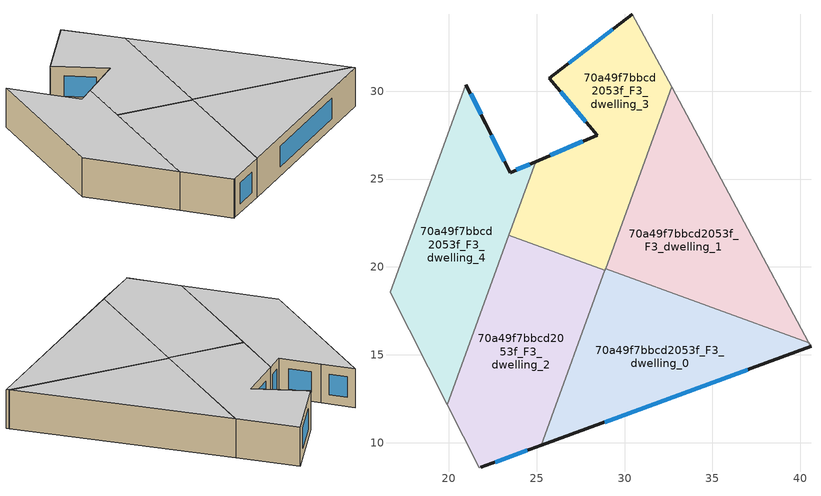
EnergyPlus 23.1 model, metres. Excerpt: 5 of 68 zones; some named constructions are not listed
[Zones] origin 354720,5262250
70a49f7bbcd2053f_F3_dwelling_0
 floor to 70a49f7bbcd2053f_F2_dwelling_0 (EU_floor_Construction): 40.5,15.69 40.61,15.47 25.28,9.86 28.92,19.9 z9
 wall outside (EU_wall_Construction): 25.28,9.86 40.61,15.47 z9:12
 wall adiabatic (EU_wall_Construction): 40.61,15.47 40.5,15.69 z9:12
 wall to 70a49f7bbcd2053f_F3_dwelling_1 (EU_wall_Construction): 40.5,15.69 28.92,19.9 z9:12
 wall to 70a49f7bbcd2053f_F3_dwelling_2 (EU_wall_Construction): 28.89,19.8 25.28,9.86 z9:12
 wall to 70a49f7bbcd2053f_F3_dwelling_3 (EU_wall_Construction): 28.92,19.9 28.89,19.8 z9:12
 window (EU_Window_Construction): 28.88,11.17 37.01,14.15 z9.7:11.3
 ceiling to 70a49f7bbcd2053f_F4_dwelling_0 (EU_floor_Construction): 40.61,15.47 40.5,15.69 28.92,19.9 25.28,9.86 z12
70a49f7bbcd2053f_F3_dwelling_1
 floor to 70a49f7bbcd2053f_F2_dwelling_1 (EU_floor_Construction): 32.68,30.24 40.5,15.69 28.92,19.9 z9
 wall adiabatic (EU_wall_Construction): 40.5,15.69 32.68,30.24 z9:12
 wall to 70a49f7bbcd2053f_F3_dwelling_3 (EU_wall_Construction): 32.68,30.24 28.92,19.9 z9:12
 ceiling to 70a49f7bbcd2053f_F4_dwelling_1 (EU_floor_Construction): 40.5,15.69 32.68,30.24 28.92,19.9 z12
70a49f7bbcd2053f_F3_dwelling_2
 floor to 70a49f7bbcd2053f_F2_dwelling_2 (EU_floor_Construction): 28.89,19.8 25.28,9.86 21.83,8.59 21.73,8.56 19.91,12.15 23.41,21.79 z9
 wall outside (EU_wall_Construction): 21.83,8.59 25.28,9.86 z9:12
 wall adiabatic (EU_wall_Construction): 19.91,12.15 21.73,8.56 21.83,8.59 z9:12
 wall to 70a49f7bbcd2053f_F3_dwelling_3 (EU_wall_Construction): 28.89,19.8 23.41,21.79 z9:12
 wall to 70a49f7bbcd2053f_F3_dwelling_4 (EU_wall_Construction): 23.41,21.79 19.91,12.15 z9:12
 window (EU_Window_Construction): 22.64,8.89 24.47,9.56 z9.7:11.3
 ceiling to 70a49f7bbcd2053f_F4_dwelling_2 (EU_floor_Construction): 25.28,9.86 28.89,19.8 23.41,21.79 19.91,12.15 21.73,8.56 21.83,8.59 z12
70a49f7bbcd2053f_F3_dwelling_3
 floor to 70a49f7bbcd2053f_F2_dwelling_3 (EU_floor_Construction): 30.45,34.39 32.68,30.24 28.89,19.8 23.41,21.79 24.94,25.99 28.45,27.5 25.72,30.73 z9
 wall outside (EU_wall_Construction): 30.45,34.39 25.72,30.73 28.45,27.5 24.94,25.99 z9:12
 wall adiabatic (EU_wall_Construction): 32.68,30.24 30.45,34.39 z9:12
 wall to 70a49f7bbcd2053f_F3_dwelling_4 (EU_wall_Construction): 24.94,25.99 23.42,21.79 z9:12
 window (EU_Window_Construction): 27.62,27.15 25.76,26.35 / 26.36,29.97 27.81,28.26 / 29.34,33.53 26.83,31.59 z9.7:11.3
 ceiling to 70a49f7bbcd2053f_F4_dwelling_3 (EU_floor_Construction): 28.89,19.8 32.68,30.24 30.45,34.39 25.72,30.73 28.45,27.5 24.94,25.99 23.41,21.79 z12
70a49f7bbcd2053f_F3_dwelling_4
 floor to 70a49f7bbcd2053f_F2_dwelling_4 (EU_floor_Construction): 22.1,28.16 23.5,25.37 24.94,25.99 19.91,12.15 16.68,18.55 20.98,30.38 z9
 wall outside (EU_wall_Construction): 24.94,25.99 23.5,25.37 22.1,28.16 20.98,30.38 z9:12
 wall to 70a49f7bbcd2053f_F3_dwelling_5 (EU_wall_Construction): 20.98,30.38 16.68,18.55 z9:12
 wall adiabatic (EU_wall_Construction): 16.68,18.55 19.91,12.15 z9:12
 window (EU_Window_Construction): 21.83,28.68 21.24,29.86 / 23.17,26.03 22.42,27.51 / 24.6,25.85 23.84,25.52 z9.7:11.3
 ceiling to 70a49f7bbcd2053f_F4_dwelling_4 (EU_floor_Construction): 19.91,12.15 24.94,25.99 23.5,25.37 22.1,28.16 20.98,30.38 16.68,18.55 z12
[SCHEDULE:FILE] Column Number=1; Rows to Skip at Top=0; Number of Hours of Data=8760; Column Separator=Comma; Interpolate to Timestep=No; Minutes per Item=60; Adjust Schedule for Daylight Savings=Yes
Name | File
EU_Step8_GainSchedule_70a49f7bbcd2053f_F3_dwelling_1_f000 | ../../schedules/70a49f7bbcd2053f/70a49f7bbcd2053f_F3_dwelling_1_f000_gain.csv
EU_Step8_GainSchedule_70a49f7bbcd2053f_F3_dwelling_2_f000 | ../../schedules/70a49f7bbcd2053f/70a49f7bbcd2053f_F3_dwelling_2_f000_gain.csv
EU_Step8_GainSchedule_70a49f7bbcd2053f_F3_dwelling_3_f000 | ../../schedules/70a49f7bbcd2053f/70a49f7bbcd2053f_F3_dwelling_3_f000_gain.csv
EU_Step8_GainSchedule_70a49f7bbcd2053f_F3_dwelling_4_f000 | ../../schedules/70a49f7bbcd2053f/70a49f7bbcd2053f_F3_dwelling_4_f000_gain.csv
EU_Step8_GainSchedule_70a49f7bbcd2053f_F3_dwelling_5_f000 | ../../schedules/70a49f7bbcd2053f/70a49f7bbcd2053f_F3_dwelling_5_f000_gain.csv
EU_Step8_GainSchedule_70a49f7bbcd2053f_F3_dwelling_6_f000 | ../../schedules/70a49f7bbcd2053f/70a49f7bbcd2053f_F3_dwelling_6_f000_gain.csv
EU_Step8_GainSchedule_70a49f7bbcd2053f_F3_dwelling_7_f000 | ../../schedules/70a49f7bbcd2053f/70a49f7bbcd2053f_F3_dwelling_7_f000_gain.csv
EU_Step8_GainSchedule_70a49f7bbcd2053f_F3_dwelling_8_f000 | ../../schedules/70a49f7bbcd2053f/70a49f7bbcd2053f_F3_dwelling_8_f000_gain.csv
EU_Step8_GainSchedule_70a49f7bbcd2053f_F3_dwelling_9_f000 | ../../schedules/70a49f7bbcd2053f/70a49f7bbcd2053f_F3_dwelling_9_f000_gain.csv
EU_Step8_GainSchedule_70a49f7bbcd2053f_F3_dwelling_10_f000 | ../../schedules/70a49f7bbcd2053f/70a49f7bbcd2053f_F3_dwelling_10_f000_gain.csv
EU_Step8_GainSchedule_70a49f7bbcd2053f_F4_dwelling_0_f000 | ../../schedules/70a49f7bbcd2053f/70a49f7bbcd2053f_F4_dwelling_0_f000_gain.csv
EU_Step8_GainSchedule_70a49f7bbcd2053f_F4_dwelling_1_f000 | ../../schedules/70a49f7bbcd2053f/70a49f7bbcd2053f_F4_dwelling_1_f000_gain.csv
EU_Step8_GainSchedule_70a49f7bbcd2053f_F4_dwelling_2_f000 | ../../schedules/70a49f7bbcd2053f/70a49f7bbcd2053f_F4_dwelling_2_f000_gain.csv
EU_Step8_GainSchedule_70a49f7bbcd2053f_F4_dwelling_3_f000 | ../../schedules/70a49f7bbcd2053f/70a49f7bbcd2053f_F4_dwelling_3_f000_gain.csv
EU_Step8_GainSchedule_70a49f7bbcd2053f_F4_dwelling_4_f000 | ../../schedules/70a49f7bbcd2053f/70a49f7bbcd2053f_F4_dwelling_4_f000_gain.csv
EU_Step8_GainSchedule_70a49f7bbcd2053f_F4_dwelling_5_f000 | ../../schedules/70a49f7bbcd2053f/70a49f7bbcd2053f_F4_dwelling_5_f000_gain.csv
EU_Step8_GainSchedule_70a49f7bbcd2053f_F4_dwelling_6_f000 | ../../schedules/70a49f7bbcd2053f/70a49f7bbcd2053f_F4_dwelling_6_f000_gain.csv
EU_Step8_GainSchedule_70a49f7bbcd2053f_F4_dwelling_7_f000 | ../../schedules/70a49f7bbcd2053f/70a49f7bbcd2053f_F4_dwelling_7_f000_gain.csv
EU_Step8_GainSchedule_70a49f7bbcd2053f_F4_dwelling_8_f000 | ../../schedules/70a49f7bbcd2053f/70a49f7bbcd2053f_F4_dwelling_8_f000_gain.csv
EU_Step8_GainSchedule_70a49f7bbcd2053f_F4_dwelling_9_f000 | ../../schedules/70a49f7bbcd2053f/70a49f7bbcd2053f_F4_dwelling_9_f000_gain.csv
EU_Step8_GainSchedule_70a49f7bbcd2053f_F4_dwelling_10_f000 | ../../schedules/70a49f7bbcd2053f/70a49f7bbcd2053f_F4_dwelling_10_f000_gain.csv
